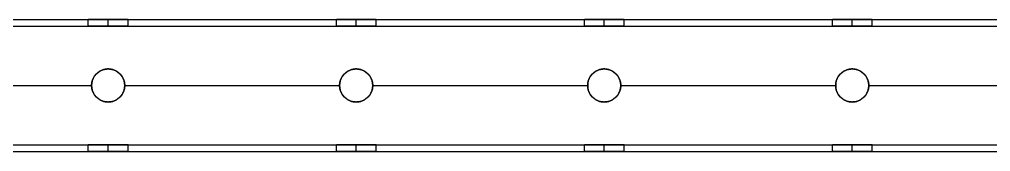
# Model space of a CAD drawing. Header units: millimetres. Extents: x 1279 to 9834, y -699 to 998.
# Drawn here: x 8812.1 to 9105.7, y 671.3 to 711.3 of the extents above; entities that cross this region are included whole.
import ezdxf

# ---------------------------------------------------------------- set-up
doc = ezdxf.new("R2010")
doc.units = ezdxf.units.MM
doc.header["$MEASUREMENT"] = 0
doc.layers.add('staal', color=7, linetype='Continuous', true_color=0x4c4c4c)

msp = doc.modelspace()

# ---------------------------------------------------------------- linework, layer by layer
at = {"layer": 'staal'}
for p, q in [((8832.89, 709.35, 2333.36), (8832.89, 711.35, 2333.36)), ((8838.89, 709.35, 2339.36), (8838.89, 711.35, 2339.36)), ((8838.89, 709.35, 2327.36), (8838.89, 711.35, 2327.36)), ((8844.89, 709.35, 2333.36), (8844.89, 711.35, 2333.36)), ((8907.89, 709.35, 2333.36), (8907.89, 711.35, 2333.36)), ((8913.89, 709.35, 2339.36), (8913.89, 711.35, 2339.36)), ((8913.89, 709.35, 2327.36), (8913.89, 711.35, 2327.36)), ((8919.89, 709.35, 2333.36), (8919.89, 711.35, 2333.36)), ((8982.89, 709.35, 2333.36), (8982.89, 711.35, 2333.36)), ((8988.89, 709.35, 2339.36), (8988.89, 711.35, 2339.36)), ((8988.89, 709.35, 2327.36), (8988.89, 711.35, 2327.36)), ((8994.89, 709.35, 2333.36), (8994.89, 711.35, 2333.36)), ((9057.89, 709.35, 2333.36), (9057.89, 711.35, 2333.36)), ((9063.89, 709.35, 2339.36), (9063.89, 711.35, 2339.36)), ((9063.89, 709.35, 2327.36), (9063.89, 711.35, 2327.36)), ((9069.89, 709.35, 2333.36), (9069.89, 711.35, 2333.36)), ((8838.89, 696.35, 2351.36), (8838.89, 696.35, 2353.36)), ((8838.89, 696.35, 2313.36), (8838.89, 696.35, 2315.36)), ((8913.89, 696.35, 2351.36), (8913.89, 696.35, 2353.36)), ((8913.89, 696.35, 2313.36), (8913.89, 696.35, 2315.36)), ((8988.89, 696.35, 2351.36), (8988.89, 696.35, 2353.36)), ((8988.89, 696.35, 2313.36), (8988.89, 696.35, 2315.36)), ((9063.89, 696.35, 2351.36), (9063.89, 696.35, 2353.36)), ((9063.89, 696.35, 2313.36), (9063.89, 696.35, 2315.36)), ((8833.89, 691.35, 2351.36), (8833.89, 691.35, 2353.36)), ((8833.89, 691.35, 2313.36), (8833.89, 691.35, 2315.36)), ((8843.89, 691.35, 2351.36), (8843.89, 691.35, 2353.36)), ((8843.89, 691.35, 2313.36), (8843.89, 691.35, 2315.36)), ((8908.89, 691.35, 2351.36), (8908.89, 691.35, 2353.36)), ((8908.89, 691.35, 2313.36), (8908.89, 691.35, 2315.36)), ((8918.89, 691.35, 2351.36), (8918.89, 691.35, 2353.36)), ((8918.89, 691.35, 2313.36), (8918.89, 691.35, 2315.36)), ((8983.89, 691.35, 2351.36), (8983.89, 691.35, 2353.36)), ((8983.89, 691.35, 2313.36), (8983.89, 691.35, 2315.36)), ((8993.89, 691.35, 2351.36), (8993.89, 691.35, 2353.36)), ((8993.89, 691.35, 2313.36), (8993.89, 691.35, 2315.36)), ((9058.89, 691.35, 2351.36), (9058.89, 691.35, 2353.36)), ((9058.89, 691.35, 2313.36), (9058.89, 691.35, 2315.36)), ((9068.89, 691.35, 2351.36), (9068.89, 691.35, 2353.36)), ((9068.89, 691.35, 2313.36), (9068.89, 691.35, 2315.36)), ((8838.89, 686.35, 2313.36), (8838.89, 686.35, 2315.36)), ((8838.89, 686.35, 2351.36), (8838.89, 686.35, 2353.36)), ((8913.89, 686.35, 2313.36), (8913.89, 686.35, 2315.36)), ((8913.89, 686.35, 2351.36), (8913.89, 686.35, 2353.36)), ((8988.89, 686.35, 2313.36), (8988.89, 686.35, 2315.36)), ((8988.89, 686.35, 2351.36), (8988.89, 686.35, 2353.36)), ((9063.89, 686.35, 2313.36), (9063.89, 686.35, 2315.36)), ((9063.89, 686.35, 2351.36), (9063.89, 686.35, 2353.36)), ((8832.89, 671.35, 2333.36), (8832.89, 673.35, 2333.36)), ((8838.89, 671.35, 2339.36), (8838.89, 673.35, 2339.36)), ((8838.89, 671.35, 2327.36), (8838.89, 673.35, 2327.36)), ((8844.89, 671.35, 2333.36), (8844.89, 673.35, 2333.36)), ((8907.89, 671.35, 2333.36), (8907.89, 673.35, 2333.36)), ((8913.89, 671.35, 2339.36), (8913.89, 673.35, 2339.36)), ((8913.89, 671.35, 2327.36), (8913.89, 673.35, 2327.36)), ((8919.89, 671.35, 2333.36), (8919.89, 673.35, 2333.36)), ((8982.89, 671.35, 2333.36), (8982.89, 673.35, 2333.36)), ((8988.89, 671.35, 2339.36), (8988.89, 673.35, 2339.36)), ((8988.89, 671.35, 2327.36), (8988.89, 673.35, 2327.36)), ((8994.89, 671.35, 2333.36), (8994.89, 673.35, 2333.36)), ((9057.89, 671.35, 2333.36), (9057.89, 673.35, 2333.36)), ((9063.89, 671.35, 2339.36), (9063.89, 673.35, 2339.36)), ((9063.89, 671.35, 2327.36), (9063.89, 673.35, 2327.36)), ((9069.89, 671.35, 2333.36), (9069.89, 673.35, 2333.36))]:
    msp.add_line(p, q, dxfattribs=at)
for centre in [(8838.89, 691.35, 2313.36), (8838.89, 691.35, 2352.36), (8838.89, 691.35, 2314.36), (8913.89, 691.35, 2313.36), (8913.89, 691.35, 2352.36), (8913.89, 691.35, 2314.36), (8988.89, 691.35, 2313.36), (8988.89, 691.35, 2352.36), (8988.89, 691.35, 2314.36), (9063.89, 691.35, 2313.36), (9063.89, 691.35, 2352.36), (9063.89, 691.35, 2314.36)]:
    msp.add_circle(centre, 5, dxfattribs=at)
for points in [[(8518.39, 711.35, 2313.36), (9176.39, 711.35, 2313.36), (9834.39, 711.35, 2313.36)], [(8518.39, 711.35, 2353.36), (9176.39, 711.35, 2353.36), (9834.39, 711.35, 2353.36)], [(8769.89, 711.35, 2333.36), (8801.39, 711.35, 2333.36), (8832.89, 711.35, 2333.36)], [(8844.89, 711.35, 2333.36), (8876.39, 711.35, 2333.36), (8907.89, 711.35, 2333.36)], [(8919.89, 711.35, 2333.36), (8951.39, 711.35, 2333.36), (8982.89, 711.35, 2333.36)], [(8994.89, 711.35, 2333.36), (9026.39, 711.35, 2333.36), (9057.89, 711.35, 2333.36)], [(9069.89, 711.35, 2333.36), (9101.39, 711.35, 2333.36), (9132.89, 711.35, 2333.36)], [(8520.39, 709.35, 2351.36), (9176.39, 709.35, 2351.36), (9832.39, 709.35, 2351.36)], [(8520.39, 709.35, 2315.36), (9176.39, 709.35, 2315.36), (9832.39, 709.35, 2315.36)], [(8769.89, 709.35, 2333.36), (8801.39, 709.35, 2333.36), (8832.89, 709.35, 2333.36)], [(8844.89, 709.35, 2333.36), (8876.39, 709.35, 2333.36), (8907.89, 709.35, 2333.36)], [(8919.89, 709.35, 2333.36), (8951.39, 709.35, 2333.36), (8982.89, 709.35, 2333.36)], [(8994.89, 709.35, 2333.36), (9026.39, 709.35, 2333.36), (9057.89, 709.35, 2333.36)], [(9069.89, 709.35, 2333.36), (9101.39, 709.35, 2333.36), (9132.89, 709.35, 2333.36)], [(8768.89, 691.35, 2353.36), (8801.39, 691.35, 2353.36), (8833.89, 691.35, 2353.36)], [(8768.89, 691.35, 2351.36), (8801.39, 691.35, 2351.36), (8833.89, 691.35, 2351.36)], [(8768.89, 691.35, 2315.36), (8801.39, 691.35, 2315.36), (8833.89, 691.35, 2315.36)], [(8768.89, 691.35, 2313.36), (8801.39, 691.35, 2313.36), (8833.89, 691.35, 2313.36)], [(8843.89, 691.35, 2353.36), (8876.39, 691.35, 2353.36), (8908.89, 691.35, 2353.36)], [(8843.89, 691.35, 2351.36), (8876.39, 691.35, 2351.36), (8908.89, 691.35, 2351.36)], [(8843.89, 691.35, 2315.36), (8876.39, 691.35, 2315.36), (8908.89, 691.35, 2315.36)], [(8843.89, 691.35, 2313.36), (8876.39, 691.35, 2313.36), (8908.89, 691.35, 2313.36)], [(8918.89, 691.35, 2353.36), (8951.39, 691.35, 2353.36), (8983.89, 691.35, 2353.36)], [(8918.89, 691.35, 2351.36), (8951.39, 691.35, 2351.36), (8983.89, 691.35, 2351.36)], [(8918.89, 691.35, 2315.36), (8951.39, 691.35, 2315.36), (8983.89, 691.35, 2315.36)], [(8918.89, 691.35, 2313.36), (8951.39, 691.35, 2313.36), (8983.89, 691.35, 2313.36)], [(8993.89, 691.35, 2353.36), (9026.39, 691.35, 2353.36), (9058.89, 691.35, 2353.36)], [(8993.89, 691.35, 2351.36), (9026.39, 691.35, 2351.36), (9058.89, 691.35, 2351.36)], [(8993.89, 691.35, 2315.36), (9026.39, 691.35, 2315.36), (9058.89, 691.35, 2315.36)], [(8993.89, 691.35, 2313.36), (9026.39, 691.35, 2313.36), (9058.89, 691.35, 2313.36)], [(9068.89, 691.35, 2353.36), (9101.39, 691.35, 2353.36), (9133.89, 691.35, 2353.36)], [(9068.89, 691.35, 2351.36), (9101.39, 691.35, 2351.36), (9133.89, 691.35, 2351.36)], [(9068.89, 691.35, 2315.36), (9101.39, 691.35, 2315.36), (9133.89, 691.35, 2315.36)], [(9068.89, 691.35, 2313.36), (9101.39, 691.35, 2313.36), (9133.89, 691.35, 2313.36)], [(8556.39, 673.35, 2351.36), (9176.39, 673.35, 2351.36), (9796.39, 673.35, 2351.36)], [(8556.39, 673.35, 2315.36), (9176.39, 673.35, 2315.36), (9796.39, 673.35, 2315.36)], [(8769.89, 673.35, 2333.36), (8801.39, 673.35, 2333.36), (8832.89, 673.35, 2333.36)], [(8844.89, 673.35, 2333.36), (8876.39, 673.35, 2333.36), (8907.89, 673.35, 2333.36)], [(8919.89, 673.35, 2333.36), (8951.39, 673.35, 2333.36), (8982.89, 673.35, 2333.36)], [(8994.89, 673.35, 2333.36), (9026.39, 673.35, 2333.36), (9057.89, 673.35, 2333.36)], [(9069.89, 673.35, 2333.36), (9101.39, 673.35, 2333.36), (9132.89, 673.35, 2333.36)], [(8558.39, 671.35, 2313.36), (9176.39, 671.35, 2313.36), (9794.39, 671.35, 2313.36)], [(8558.39, 671.35, 2353.36), (9176.39, 671.35, 2353.36), (9794.39, 671.35, 2353.36)], [(8769.89, 671.35, 2333.36), (8801.39, 671.35, 2333.36), (8832.89, 671.35, 2333.36)], [(8844.89, 671.35, 2333.36), (8876.39, 671.35, 2333.36), (8907.89, 671.35, 2333.36)], [(8919.89, 671.35, 2333.36), (8951.39, 671.35, 2333.36), (8982.89, 671.35, 2333.36)], [(8994.89, 671.35, 2333.36), (9026.39, 671.35, 2333.36), (9057.89, 671.35, 2333.36)], [(9069.89, 671.35, 2333.36), (9101.39, 671.35, 2333.36), (9132.89, 671.35, 2333.36)]]:
    msp.add_open_spline(points, degree=2, dxfattribs=at)
for points, weights, knots in [([(8838.89, 711.35, 2339.36), (8844.89, 711.35, 2339.36), (8844.89, 711.35, 2333.36), (8844.89, 711.35, 2327.36), (8838.89, 711.35, 2327.36), (8832.89, 711.35, 2327.36), (8832.89, 711.35, 2333.36), (8832.89, 711.35, 2339.36), (8838.89, 711.35, 2339.36)], [1, 0.707106781187, 1, 0.707106781187, 1, 0.707106781187, 1, 0.707106781187, 1], [-31.415927, -31.415927, -31.415927, -23.561945, -23.561945, -15.707963, -15.707963, -7.853982, -7.853982, 0, 0, 0]), ([(8913.89, 711.35, 2339.36), (8919.89, 711.35, 2339.36), (8919.89, 711.35, 2333.36), (8919.89, 711.35, 2327.36), (8913.89, 711.35, 2327.36), (8907.89, 711.35, 2327.36), (8907.89, 711.35, 2333.36), (8907.89, 711.35, 2339.36), (8913.89, 711.35, 2339.36)], [0.999999860338, 0.707106851018, 1, 0.707106781187, 1, 0.707106781187, 1, 0.707106851018, 0.999999860338], [-31.415927, -31.415927, -31.415927, -23.561946, -23.561946, -15.707963, -15.707963, -7.853981, -7.853981, 0, 0, 0]), ([(8988.89, 711.35, 2339.36), (8994.89, 711.35, 2339.36), (8994.89, 711.35, 2333.36), (8994.89, 711.35, 2327.36), (8988.89, 711.35, 2327.36), (8982.89, 711.35, 2327.36), (8982.89, 711.35, 2333.36), (8982.89, 711.35, 2339.36), (8988.89, 711.35, 2339.36)], [1, 0.707106781187, 1, 0.707106781187, 1, 0.707106781187, 1, 0.707106781187, 1], [-31.415927, -31.415927, -31.415927, -23.561945, -23.561945, -15.707963, -15.707963, -7.853982, -7.853982, 0, 0, 0]), ([(9063.89, 711.35, 2339.36), (9069.89, 711.35, 2339.36), (9069.89, 711.35, 2333.36), (9069.89, 711.35, 2327.36), (9063.89, 711.35, 2327.36), (9057.89, 711.35, 2327.36), (9057.89, 711.35, 2333.36), (9057.89, 711.35, 2339.36), (9063.89, 711.35, 2339.36)], [1, 0.707106781187, 1, 0.707106781187, 1, 0.707106781187, 1, 0.707106781187, 1], [-31.415927, -31.415927, -31.415927, -23.561945, -23.561945, -15.707963, -15.707963, -7.853982, -7.853982, 0, 0, 0]), ([(8838.89, 709.35, 2339.36), (8832.89, 709.35, 2339.36), (8832.89, 709.35, 2333.36), (8832.89, 709.35, 2327.36), (8838.89, 709.35, 2327.36), (8844.89, 709.35, 2327.36), (8844.89, 709.35, 2333.36), (8844.89, 709.35, 2339.36), (8838.89, 709.35, 2339.36)], [1, 0.707106781187, 1, 0.707106781187, 1, 0.707106781187, 1, 0.707106781187, 1], [0, 0, 0, 7.853982, 7.853982, 15.707963, 15.707963, 23.561945, 23.561945, 31.415927, 31.415927, 31.415927]), ([(8913.89, 709.35, 2339.36), (8907.89, 709.35, 2339.36), (8907.89, 709.35, 2333.36), (8907.89, 709.35, 2327.36), (8913.89, 709.35, 2327.36), (8919.89, 709.35, 2327.36), (8919.89, 709.35, 2333.36), (8919.89, 709.35, 2339.36), (8913.89, 709.35, 2339.36)], [1, 0.707106781187, 1, 0.707106781187, 1, 0.707106781187, 1, 0.707106781187, 1], [0, 0, 0, 7.853982, 7.853982, 15.707963, 15.707963, 23.561945, 23.561945, 31.415927, 31.415927, 31.415927]), ([(8988.89, 709.35, 2339.36), (8982.89, 709.35, 2339.36), (8982.89, 709.35, 2333.36), (8982.89, 709.35, 2327.36), (8988.89, 709.35, 2327.36), (8994.89, 709.35, 2327.36), (8994.89, 709.35, 2333.36), (8994.89, 709.35, 2339.36), (8988.89, 709.35, 2339.36)], [1, 0.707106781187, 1, 0.707106781187, 1, 0.707106781187, 1, 0.707106781187, 1], [0, 0, 0, 7.853982, 7.853982, 15.707963, 15.707963, 23.561945, 23.561945, 31.415927, 31.415927, 31.415927]), ([(9063.89, 709.35, 2339.36), (9057.89, 709.35, 2339.36), (9057.89, 709.35, 2333.36), (9057.89, 709.35, 2327.36), (9063.89, 709.35, 2327.36), (9069.89, 709.35, 2327.36), (9069.89, 709.35, 2333.36), (9069.89, 709.35, 2339.36), (9063.89, 709.35, 2339.36)], [1, 0.707106781187, 1, 0.707106781187, 1, 0.707106781187, 1, 0.707106781187, 1], [0, 0, 0, 7.853982, 7.853982, 15.707963, 15.707963, 23.561945, 23.561945, 31.415927, 31.415927, 31.415927]), ([(8838.89, 686.35, 2353.36), (8843.89, 686.35, 2353.36), (8843.89, 691.35, 2353.36), (8843.89, 696.35, 2353.36), (8838.89, 696.35, 2353.36), (8833.89, 696.35, 2353.36), (8833.89, 691.35, 2353.36), (8833.89, 686.35, 2353.36), (8838.89, 686.35, 2353.36)], [1, 0.707106781187, 1, 0.707106781187, 1, 0.707106781187, 1, 0.707106781187, 1], [-31.415927, -31.415927, -31.415927, -23.561945, -23.561945, -15.707963, -15.707963, -7.853982, -7.853982, 0, 0, 0]), ([(8838.89, 686.35, 2351.36), (8833.89, 686.35, 2351.36), (8833.89, 691.35, 2351.36), (8833.89, 696.35, 2351.36), (8838.89, 696.35, 2351.36), (8843.89, 696.35, 2351.36), (8843.89, 691.35, 2351.36), (8843.89, 686.35, 2351.36), (8838.89, 686.35, 2351.36)], [1, 0.707106781187, 1, 0.707106781187, 1, 0.707106781187, 1, 0.707106781187, 1], [0, 0, 0, 7.853982, 7.853982, 15.707963, 15.707963, 23.561945, 23.561945, 31.415927, 31.415927, 31.415927]), ([(8838.89, 686.35, 2315.36), (8843.89, 686.35, 2315.36), (8843.89, 691.35, 2315.36), (8843.89, 696.35, 2315.36), (8838.89, 696.35, 2315.36), (8833.89, 696.35, 2315.36), (8833.89, 691.35, 2315.36), (8833.89, 686.35, 2315.36), (8838.89, 686.35, 2315.36)], [1, 0.707106781187, 1, 0.707106781187, 1, 0.707106781187, 1, 0.707106781187, 1], [-31.415927, -31.415927, -31.415927, -23.561945, -23.561945, -15.707963, -15.707963, -7.853982, -7.853982, 0, 0, 0]), ([(8913.89, 686.35, 2353.36), (8918.89, 686.35, 2353.36), (8918.89, 691.35, 2353.36), (8918.89, 696.35, 2353.36), (8913.89, 696.35, 2353.36), (8908.89, 696.35, 2353.36), (8908.89, 691.35, 2353.36), (8908.89, 686.35, 2353.36), (8913.89, 686.35, 2353.36)], [1, 0.707106781187, 1, 0.707106781187, 1, 0.707106781187, 1, 0.707106781187, 1], [-31.415927, -31.415927, -31.415927, -23.561945, -23.561945, -15.707963, -15.707963, -7.853982, -7.853982, 0, 0, 0]), ([(8913.89, 686.35, 2351.36), (8908.89, 686.35, 2351.36), (8908.89, 691.35, 2351.36), (8908.89, 696.35, 2351.36), (8913.89, 696.35, 2351.36), (8918.89, 696.35, 2351.36), (8918.89, 691.35, 2351.36), (8918.89, 686.35, 2351.36), (8913.89, 686.35, 2351.36)], [1, 0.707106781187, 1, 0.707106781187, 1, 0.707106781187, 1, 0.707106781187, 1], [0, 0, 0, 7.853982, 7.853982, 15.707963, 15.707963, 23.561945, 23.561945, 31.415927, 31.415927, 31.415927]), ([(8913.89, 686.35, 2315.36), (8918.89, 686.35, 2315.36), (8918.89, 691.35, 2315.36), (8918.89, 696.35, 2315.36), (8913.89, 696.35, 2315.36), (8908.89, 696.35, 2315.36), (8908.89, 691.35, 2315.36), (8908.89, 686.35, 2315.36), (8913.89, 686.35, 2315.36)], [1, 0.707106781187, 1, 0.707106781187, 1, 0.707106781187, 1, 0.707106781187, 1], [-31.415927, -31.415927, -31.415927, -23.561945, -23.561945, -15.707963, -15.707963, -7.853982, -7.853982, 0, 0, 0]), ([(8988.89, 686.35, 2353.36), (8993.89, 686.35, 2353.36), (8993.89, 691.35, 2353.36), (8993.89, 696.35, 2353.36), (8988.89, 696.35, 2353.36), (8983.89, 696.35, 2353.36), (8983.89, 691.35, 2353.36), (8983.89, 686.35, 2353.36), (8988.89, 686.35, 2353.36)], [1, 0.707106781187, 1, 0.707106781187, 1, 0.707106781187, 1, 0.707106781187, 1], [-31.415927, -31.415927, -31.415927, -23.561945, -23.561945, -15.707963, -15.707963, -7.853982, -7.853982, 0, 0, 0]), ([(8988.89, 686.35, 2351.36), (8983.89, 686.35, 2351.36), (8983.89, 691.35, 2351.36), (8983.89, 696.35, 2351.36), (8988.89, 696.35, 2351.36), (8993.89, 696.35, 2351.36), (8993.89, 691.35, 2351.36), (8993.89, 686.35, 2351.36), (8988.89, 686.35, 2351.36)], [1, 0.707106781187, 1, 0.707106781187, 1, 0.707106781187, 1, 0.707106781187, 1], [0, 0, 0, 7.853982, 7.853982, 15.707963, 15.707963, 23.561945, 23.561945, 31.415927, 31.415927, 31.415927]), ([(8988.89, 686.35, 2315.36), (8993.89, 686.35, 2315.36), (8993.89, 691.35, 2315.36), (8993.89, 696.35, 2315.36), (8988.89, 696.35, 2315.36), (8983.89, 696.35, 2315.36), (8983.89, 691.35, 2315.36), (8983.89, 686.35, 2315.36), (8988.89, 686.35, 2315.36)], [1, 0.707106781187, 1, 0.707106781187, 1, 0.707106781187, 1, 0.707106781187, 1], [-31.415927, -31.415927, -31.415927, -23.561945, -23.561945, -15.707963, -15.707963, -7.853982, -7.853982, 0, 0, 0]), ([(9063.89, 686.35, 2353.36), (9068.89, 686.35, 2353.36), (9068.89, 691.35, 2353.36), (9068.89, 696.35, 2353.36), (9063.89, 696.35, 2353.36), (9058.89, 696.35, 2353.36), (9058.89, 691.35, 2353.36), (9058.89, 686.35, 2353.36), (9063.89, 686.35, 2353.36)], [1, 0.707106781187, 1, 0.707106781187, 1, 0.707106781187, 1, 0.707106781187, 1], [-31.415927, -31.415927, -31.415927, -23.561945, -23.561945, -15.707963, -15.707963, -7.853982, -7.853982, 0, 0, 0]), ([(9063.89, 686.35, 2351.36), (9058.89, 686.35, 2351.36), (9058.89, 691.35, 2351.36), (9058.89, 696.35, 2351.36), (9063.89, 696.35, 2351.36), (9068.89, 696.35, 2351.36), (9068.89, 691.35, 2351.36), (9068.89, 686.35, 2351.36), (9063.89, 686.35, 2351.36)], [1, 0.707106781187, 1, 0.707106781187, 1, 0.707106781187, 1, 0.707106781187, 1], [0, 0, 0, 7.853982, 7.853982, 15.707963, 15.707963, 23.561945, 23.561945, 31.415927, 31.415927, 31.415927]), ([(9063.89, 686.35, 2315.36), (9068.89, 686.35, 2315.36), (9068.89, 691.35, 2315.36), (9068.89, 696.35, 2315.36), (9063.89, 696.35, 2315.36), (9058.89, 696.35, 2315.36), (9058.89, 691.35, 2315.36), (9058.89, 686.35, 2315.36), (9063.89, 686.35, 2315.36)], [1, 0.707106781187, 1, 0.707106781187, 1, 0.707106781187, 1, 0.707106781187, 1], [-31.415927, -31.415927, -31.415927, -23.561945, -23.561945, -15.707963, -15.707963, -7.853982, -7.853982, 0, 0, 0]), ([(8838.89, 673.35, 2339.36), (8844.89, 673.35, 2339.36), (8844.89, 673.35, 2333.36), (8844.89, 673.35, 2327.36), (8838.89, 673.35, 2327.36), (8832.89, 673.35, 2327.36), (8832.89, 673.35, 2333.36), (8832.89, 673.35, 2339.36), (8838.89, 673.35, 2339.36)], [1, 0.707106781187, 1, 0.707106781187, 1, 0.707106781187, 1, 0.707106781187, 1], [-31.415927, -31.415927, -31.415927, -23.561945, -23.561945, -15.707963, -15.707963, -7.853982, -7.853982, 0, 0, 0]), ([(8913.89, 673.35, 2339.36), (8919.89, 673.35, 2339.36), (8919.89, 673.35, 2333.36), (8919.89, 673.35, 2327.36), (8913.89, 673.35, 2327.36), (8907.89, 673.35, 2327.36), (8907.89, 673.35, 2333.36), (8907.89, 673.35, 2339.36), (8913.89, 673.35, 2339.36)], [1, 0.707106781187, 1, 0.707106781187, 1, 0.707106781187, 1, 0.707106781187, 1], [-31.415927, -31.415927, -31.415927, -23.561945, -23.561945, -15.707963, -15.707963, -7.853982, -7.853982, 0, 0, 0]), ([(8988.89, 673.35, 2339.36), (8994.89, 673.35, 2339.36), (8994.89, 673.35, 2333.36), (8994.89, 673.35, 2327.36), (8988.89, 673.35, 2327.36), (8982.89, 673.35, 2327.36), (8982.89, 673.35, 2333.36), (8982.89, 673.35, 2339.36), (8988.89, 673.35, 2339.36)], [0.999999860338, 0.707106851018, 1, 0.707106781187, 1, 0.707106781187, 1, 0.707106851018, 0.999999860338], [-31.415927, -31.415927, -31.415927, -23.561946, -23.561946, -15.707963, -15.707963, -7.853981, -7.853981, 0, 0, 0]), ([(9063.89, 673.35, 2339.36), (9069.89, 673.35, 2339.36), (9069.89, 673.35, 2333.36), (9069.89, 673.35, 2327.36), (9063.89, 673.35, 2327.36), (9057.89, 673.35, 2327.36), (9057.89, 673.35, 2333.36), (9057.89, 673.35, 2339.36), (9063.89, 673.35, 2339.36)], [1, 0.707106781187, 1, 0.707106781187, 1, 0.707106781187, 1, 0.707106781187, 1], [-31.415927, -31.415927, -31.415927, -23.561945, -23.561945, -15.707963, -15.707963, -7.853982, -7.853982, 0, 0, 0]), ([(8838.89, 671.35, 2339.36), (8832.89, 671.35, 2339.36), (8832.89, 671.35, 2333.36), (8832.89, 671.35, 2327.36), (8838.89, 671.35, 2327.36), (8844.89, 671.35, 2327.36), (8844.89, 671.35, 2333.36), (8844.89, 671.35, 2339.36), (8838.89, 671.35, 2339.36)], [1, 0.707106781187, 1, 0.707106781187, 1, 0.707106781187, 1, 0.707106781187, 1], [0, 0, 0, 7.853982, 7.853982, 15.707963, 15.707963, 23.561945, 23.561945, 31.415927, 31.415927, 31.415927]), ([(8913.89, 671.35, 2339.36), (8907.89, 671.35, 2339.36), (8907.89, 671.35, 2333.36), (8907.89, 671.35, 2327.36), (8913.89, 671.35, 2327.36), (8919.89, 671.35, 2327.36), (8919.89, 671.35, 2333.36), (8919.89, 671.35, 2339.36), (8913.89, 671.35, 2339.36)], [1, 0.707106781187, 1, 0.707106781187, 1, 0.707106781187, 1, 0.707106781187, 1], [0, 0, 0, 7.853982, 7.853982, 15.707963, 15.707963, 23.561945, 23.561945, 31.415927, 31.415927, 31.415927]), ([(8988.89, 671.35, 2339.36), (8982.89, 671.35, 2339.36), (8982.89, 671.35, 2333.36), (8982.89, 671.35, 2327.36), (8988.89, 671.35, 2327.36), (8994.89, 671.35, 2327.36), (8994.89, 671.35, 2333.36), (8994.89, 671.35, 2339.36), (8988.89, 671.35, 2339.36)], [0.999999860338, 0.707106851018, 1, 0.707106781187, 1, 0.707106781187, 1, 0.707106851018, 0.999999860338], [0, 0, 0, 7.853981, 7.853981, 15.707963, 15.707963, 23.561946, 23.561946, 31.415927, 31.415927, 31.415927]), ([(9063.89, 671.35, 2339.36), (9057.89, 671.35, 2339.36), (9057.89, 671.35, 2333.36), (9057.89, 671.35, 2327.36), (9063.89, 671.35, 2327.36), (9069.89, 671.35, 2327.36), (9069.89, 671.35, 2333.36), (9069.89, 671.35, 2339.36), (9063.89, 671.35, 2339.36)], [1, 0.707106781187, 1, 0.707106781187, 1, 0.707106781187, 1, 0.707106781187, 1], [0, 0, 0, 7.853982, 7.853982, 15.707963, 15.707963, 23.561945, 23.561945, 31.415927, 31.415927, 31.415927])]:
    msp.add_rational_spline(points, weights, degree=2, knots=knots, dxfattribs=at)

doc.saveas('drawing.dxf')
